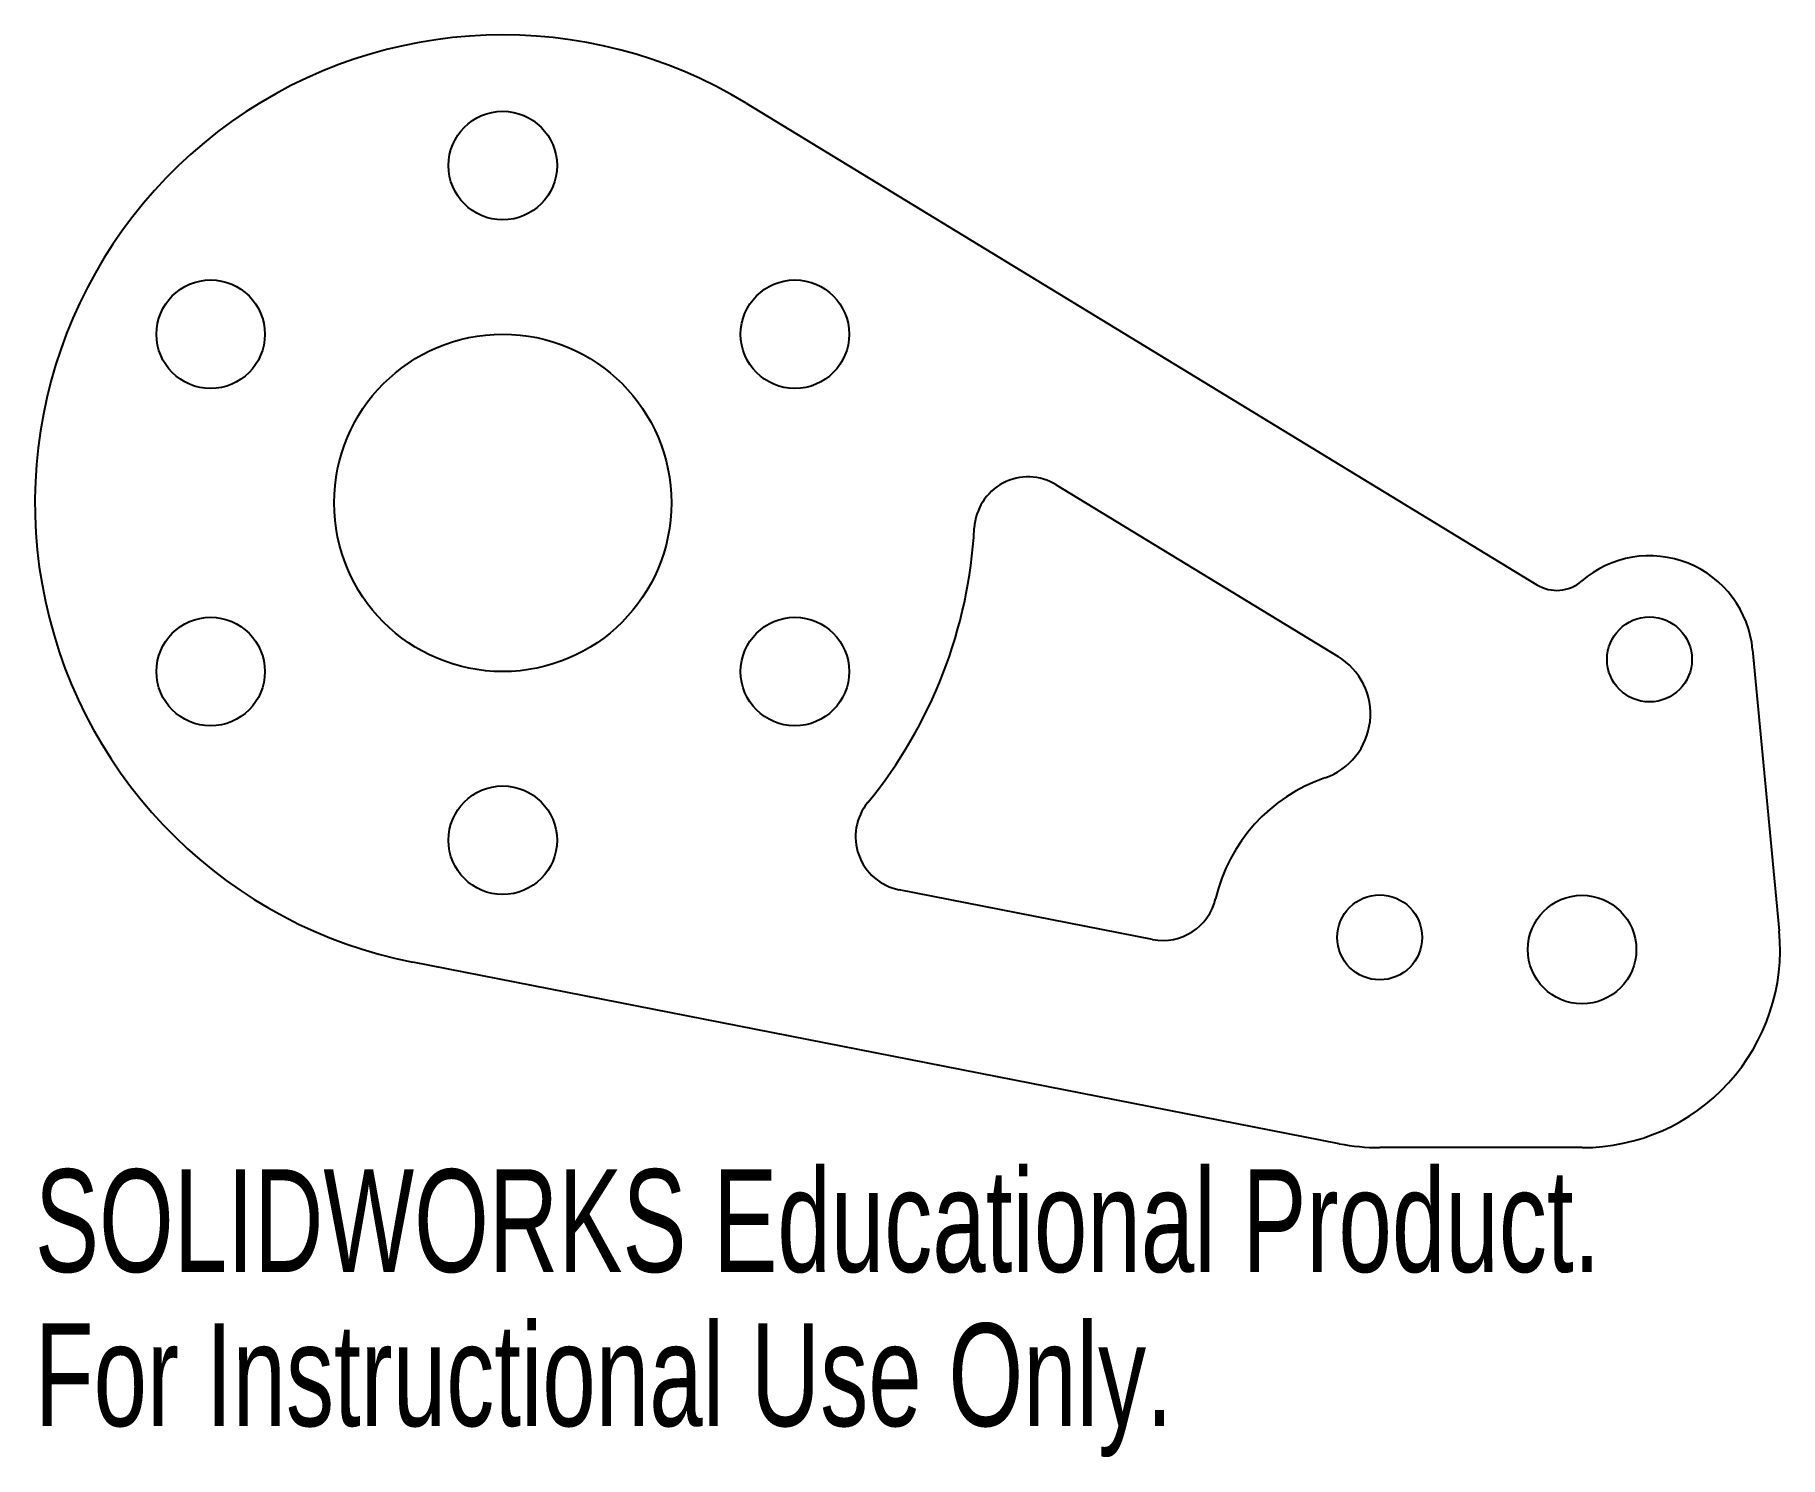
# Model space of a CAD drawing. Header units: inches. Extents: x -0.87 to 2.37, y -1.77 to 0.87.
import ezdxf

# ---------------------------------------------------------------- set-up
doc = ezdxf.new("R2010")
doc.units = ezdxf.units.IN
doc.header["$MEASUREMENT"] = 0
doc.styles.add('SLDTEXTSTYLE0', font='TXT', dxfattribs={"width": 0.7})

msp = doc.modelspace()

# ---------------------------------------------------------------- linework, layer by layer
at = {"color": 7, "linetype": 'Continuous', "lineweight": 25}
for p, q in [((0.4509, 0.7405), (1.9164, -0.1519)), ((1.0256, 0.0335), (1.5478, -0.2845)), ((2.3161, -0.272), (2.3654, -0.793)), ((1.2042, -0.8087), (0.7345, -0.7166)), ((1.5501, -1.1872), (-0.1667, -0.8508)), ((2, -1.1945), (1.625, -1.1945))]:
    msp.add_line(p, q, dxfattribs=at)
for centre, radius in [((0, 0.625), 0.1005), ((-0.5413, 0.3125), 0.1005), ((0.5413, 0.3125), 0.1005), ((0, 0), 0.3125), ((-0.5413, -0.3125), 0.1005), ((0.5413, -0.3125), 0.1005), ((2.125, -0.29), 0.0787), ((0, -0.625), 0.1005), ((1.625, -0.805), 0.0787), ((2, -0.8275), 0.1005)]:
    msp.add_circle(centre, radius, dxfattribs=at)
for centre, radius, start, end in [((0, 0), 0.867, 58.6618, 258.9134), ((0.9736, -0.0519), 0.1, 58.6618, 176.946), ((0, 0), 0.875, 320.6291, 356.946), ((2.125, -0.29), 0.192, 5.3971, 130.9134), ((1.9531, -0.0916), 0.0705, 238.6618, 310.9134), ((1.4828, -0.3913), 0.125, 288.9667, 58.6618), ((1.625, -0.805), 0.3125, 108.9667, 166.7572), ((0.7537, -0.6185), 0.1, 140.6291, 258.9134), ((1.2235, -0.7105), 0.1, 258.9134, 346.7572), ((2, -0.8275), 0.367, 270, 5.3971), ((1.625, -0.805), 0.3895, 258.9134, 270)]:
    msp.add_arc(centre, radius, start, end, dxfattribs=at)

# ---------------------------------------------------------------- texts
at = {"color": 7, "linetype": 'Continuous', "char_height": 0.1903, "attachment_point": 1, "style": 'SLDTEXTSTYLE0'}
for s, insert in [('SOLIDWORKS Educational Product.', (-0.867, -1.2346)), ('For Instructional Use Only.', (-0.867, -1.5201))]:
    msp.add_mtext(s, dxfattribs=dict(at, insert=insert))

doc.saveas('drawing.dxf')
